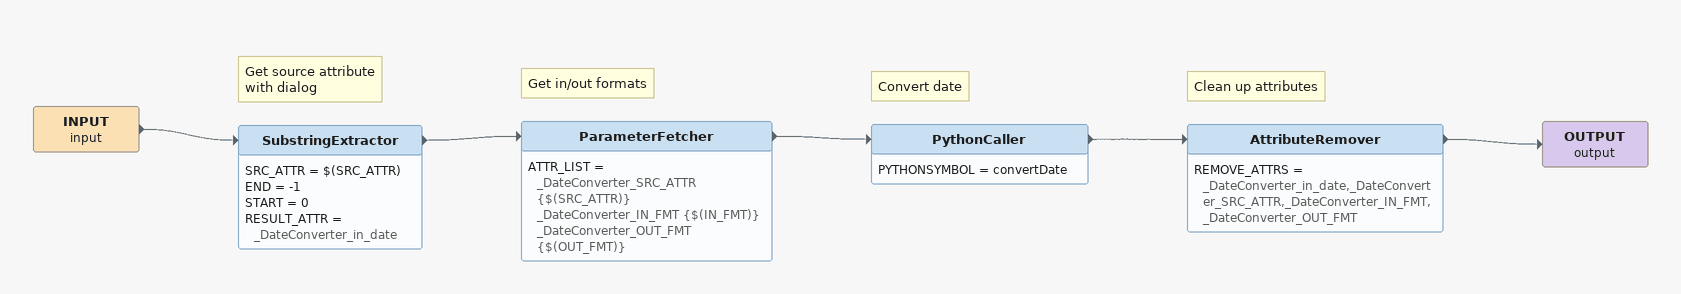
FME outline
INPUT (input)
    -> SubstringExtractor
Note: Get source attribute / with dialog
SubstringExtractor
    SRC_ATTR = $(SRC_ATTR)
    END = -1
    START = 0
    RESULT_ATTR = _DateConverter_in_date
    -> ParameterFetcher
Note: Get in/out formats
ParameterFetcher
    ATTR_LIST = _DateConverter_SRC_ATTR {$(SRC_ATTR)} _DateConverter_IN_FMT {$(IN_FMT)} _DateConverter_OUT_FMT {$(OUT_FMT)}
    -> PythonCaller
Note: Convert date
PythonCaller
    PYTHONSYMBOL = convertDate
    -> AttributeRemover
Note: Clean up attributes
AttributeRemover
    REMOVE_ATTRS = _DateConverter_in_date,_DateConverter_SRC_ATTR,_DateConverter_IN_FMT,_DateConverter_OUT_FMT
    -> OUTPUT (output)
OUTPUT (output)
